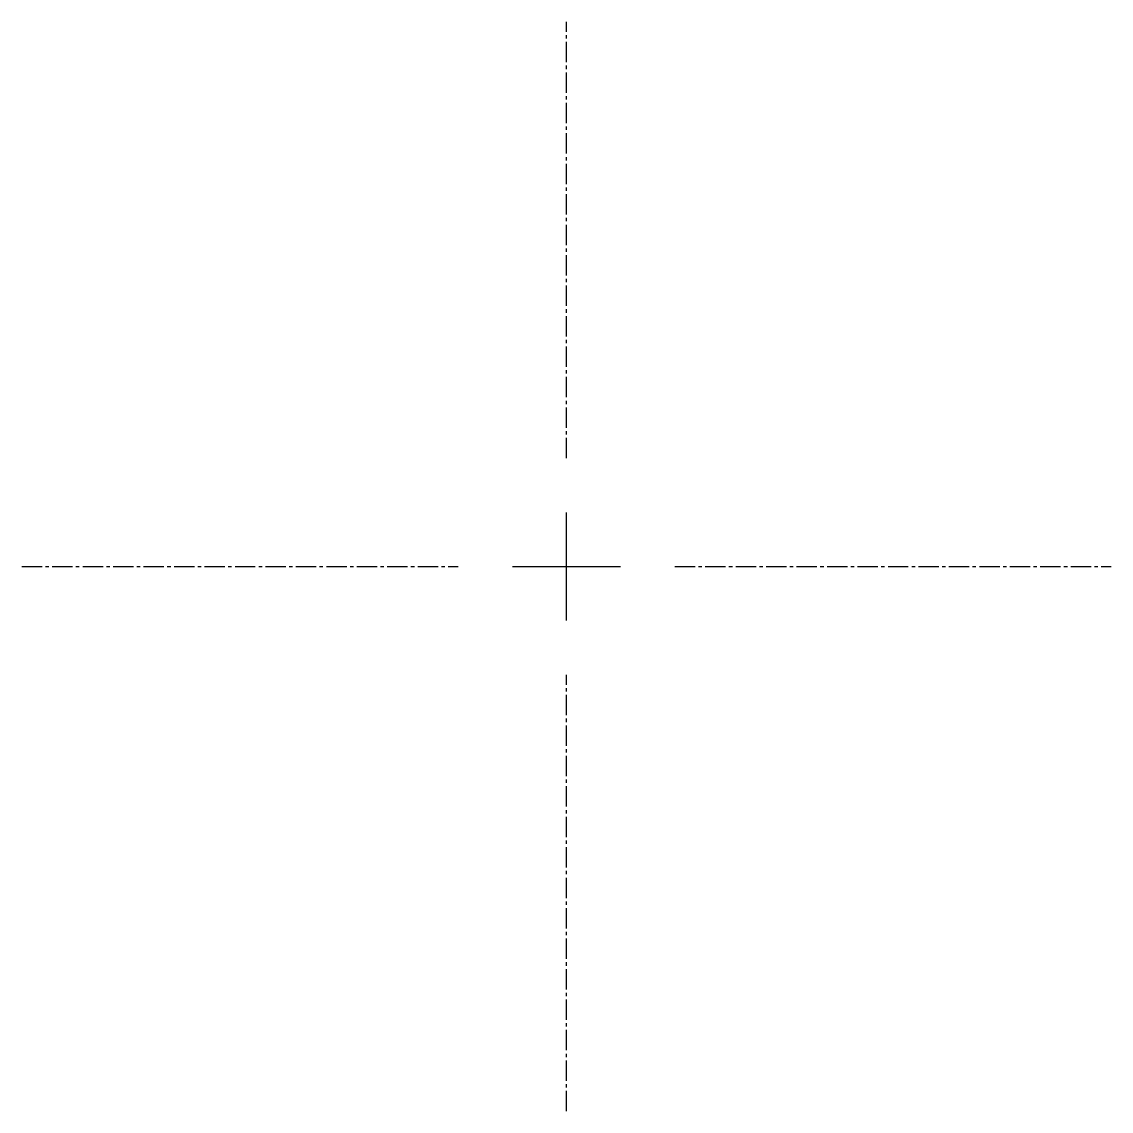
# Model space of a CAD drawing. Header units: inches. Extents: x 0.7 to 40.9, y 2 to 42.2.
import ezdxf

# ---------------------------------------------------------------- set-up
doc = ezdxf.new("R2010")
doc.units = ezdxf.units.IN
doc.header["$MEASUREMENT"] = 0
doc.linetypes.add('CENTER2', pattern=[1.125, 0.75, -0.125, 0.125, -0.125])
doc.layers.add('center lines', color=210, linetype='Continuous')

msp = doc.modelspace()

# ---------------------------------------------------------------- linework, layer by layer
at = {"layer": 'center lines', "linetype": 'CENTER2'}
for p, q in [((20.825, 26.13), (20.825, 42.25)), ((0.705, 22.13), (16.825, 22.13)), ((24.825, 22.13), (40.945, 22.13)), ((20.825, 2.01), (20.825, 18.13))]:
    msp.add_line(p, q, dxfattribs=at)
at = {"layer": 'center lines', "linetype": 'Continuous'}
for p, q in [((20.825, 20.13), (20.825, 24.13)), ((18.825, 22.13), (22.825, 22.13))]:
    msp.add_line(p, q, dxfattribs=at)

doc.saveas('drawing.dxf')
